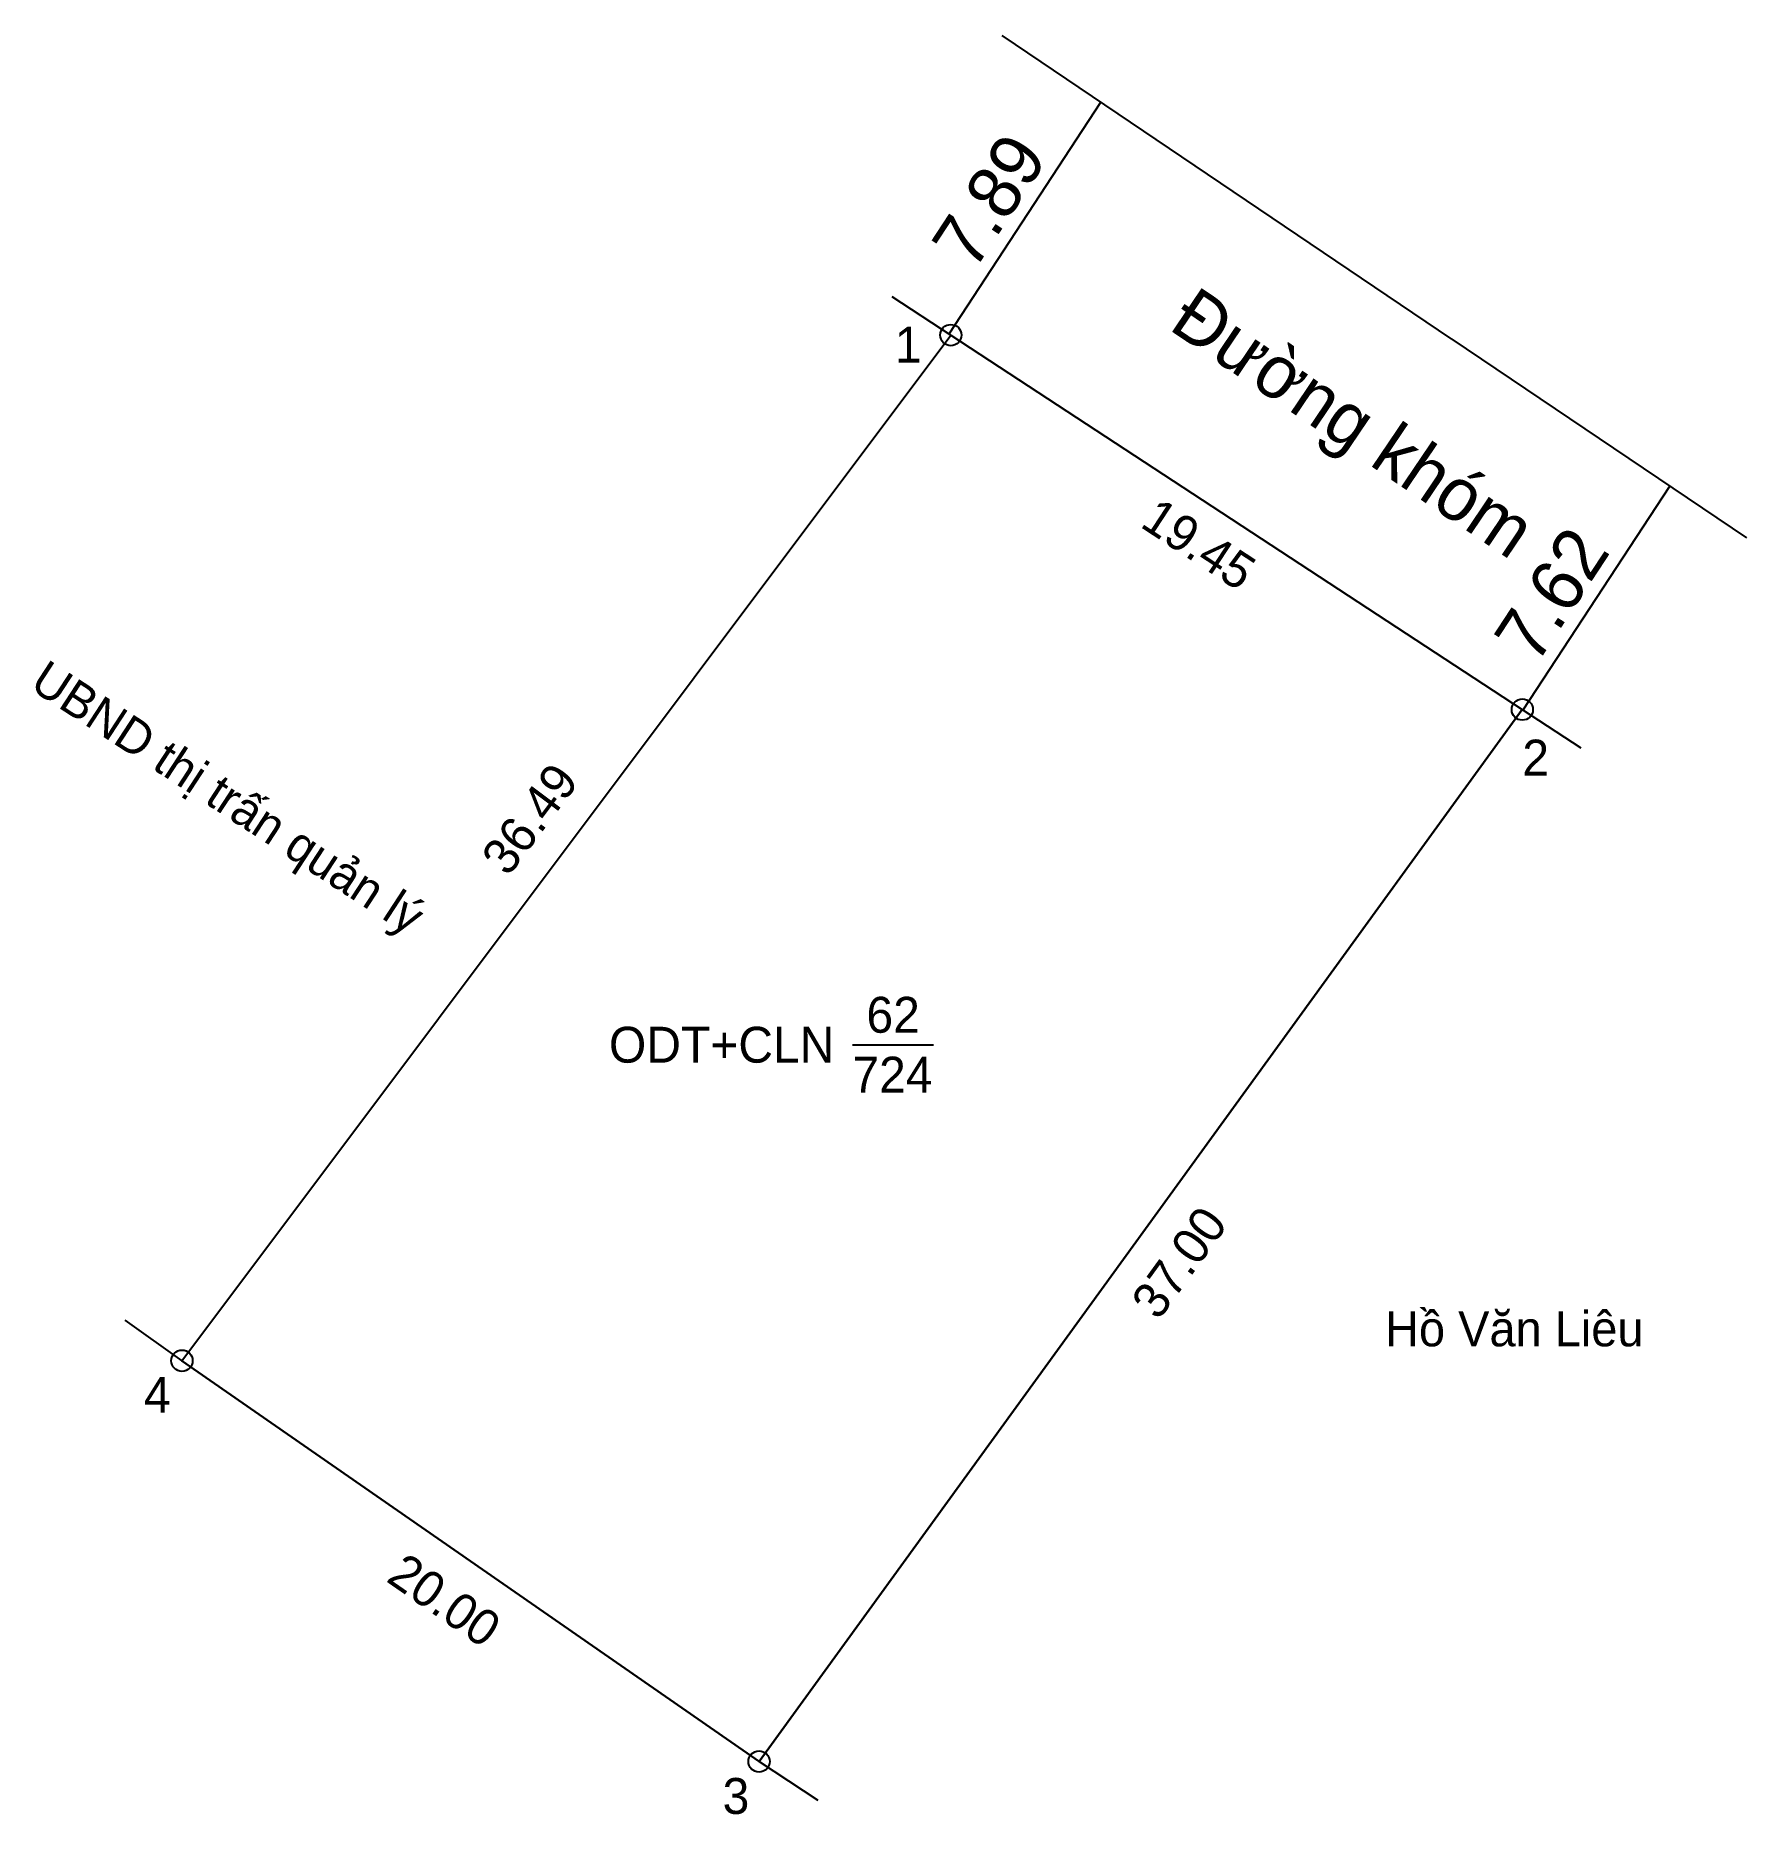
# Model space of a CAD drawing. Extents: x 535648.1 to 535696.9, y 1839161.4 to 1839212.1.
import ezdxf

# ---------------------------------------------------------------- set-up
doc = ezdxf.new("R2010")
doc.units = 0
for name, color, linetype in [('CanhThua', 7, 'Continuous'), ('ChieuDaiCanhThua', 7, 'Continuous'), ('Level 1', 7, 'Continuous'), ('Level 10', 7, 'Continuous'), ('Level 16', 7, 'Continuous'), ('MocDinhThua', 7, 'Continuous'), ('NhanDiaChinhThua', 7, 'Continuous'), ('SoHieuDinhThua', 7, 'Continuous')]:
    doc.layers.add(name, color=color, linetype=linetype)

msp = doc.modelspace()

# ---------------------------------------------------------------- linework, layer by layer
at = {"layer": 'CanhThua'}
for p, q in [((535652.31, 1839174.35), (535674.2, 1839203.55)), ((535674.2, 1839203.55), (535690.47, 1839192.89)), ((535690.47, 1839192.89), (535668.74, 1839162.94)), ((535668.74, 1839162.94), (535652.31, 1839174.35))]:
    msp.add_line(p, q, dxfattribs=at)
at = {"layer": 'Level 10'}
for p, q in [((535688.46, 1839203.43), (535675.66, 1839212.078)), ((535674.149, 1839203.584), (535678.47, 1839210.179)), ((535672.524, 1839204.649), (535674.2, 1839203.55)), ((535652.31, 1839174.35), (535674.2, 1839203.55)), ((535674.2, 1839203.55), (535690.47, 1839192.89)), ((535688.46, 1839203.43), (535696.85, 1839197.777)), ((535690.49, 1839192.877), (535694.665, 1839199.249)), ((535668.74, 1839162.94), (535690.47, 1839192.89)), ((535690.47, 1839192.89), (535692.136, 1839191.796)), ((535650.681, 1839175.501), (535652.31, 1839174.35)), ((535652.31, 1839174.35), (535668.74, 1839162.94)), ((535668.74, 1839162.94), (535670.412, 1839161.839))]:
    msp.add_line(p, q, dxfattribs=at)
at = {"layer": 'MocDinhThua'}
for centre in [(535674.2, 1839203.55), (535690.47, 1839192.89), (535652.31, 1839174.35), (535668.74, 1839162.94)]:
    msp.add_circle(centre, 0.303, dxfattribs=at)
at = {"layer": 'NhanDiaChinhThua'}
msp.add_line((535671.397, 1839183.347), (535673.71, 1839183.347), dxfattribs=at)

# ---------------------------------------------------------------- texts
at = {"layer": 'ChieuDaiCanhThua'}
for s, rotation, p in [('19.45', 326.7674, (535679.554, 1839198.111)), ('36.49', 53.1427, (535661.595, 1839188.106)), ('37.00', 54.0375, (535680.109, 1839175.469)), ('20.00', 325.2215, (535658.09, 1839168.09))]:
    msp.add_text(s, height=1.0223, rotation=rotation, dxfattribs=at).set_placement(p)
at = {"layer": 'Level 1'}
for s, rotation, p in [('7.89', 56.7674, (535674.85, 1839205.338)), ('Đường khóm', 325.9569, (535680.363, 1839203.737)), ('7.62', 56.7674, (535690.861, 1839194.128))]:
    msp.add_text(s, height=1.5, rotation=rotation, dxfattribs=at).set_placement(p)
at = {"layer": 'Level 16'}
msp.add_text('UBND thị trấn quản lý', height=1.00002, rotation=326.8833, dxfattribs=at).set_placement((535647.937, 1839193.502))
msp.add_text('Hồ Văn Liêu', height=1.00002, dxfattribs=at).set_placement((535686.561, 1839174.76))
at = {"layer": 'NhanDiaChinhThua'}
for s, p in [('62', (535671.797, 1839183.688)), ('ODT+CLN', (535664.466, 1839182.836)), ('724', (535671.397, 1839181.984))]:
    msp.add_text(s, height=1.0223, dxfattribs=at).set_placement(p)
at = {"layer": 'SoHieuDinhThua'}
for s, p in [('1', (535672.606, 1839202.764)), ('2', (535690.47, 1839191.01)), ('4', (535651.226, 1839172.869)), ('3', (535667.702, 1839161.448))]:
    msp.add_text(s, height=1.022, dxfattribs=at).set_placement(p)

doc.saveas('drawing.dxf')
